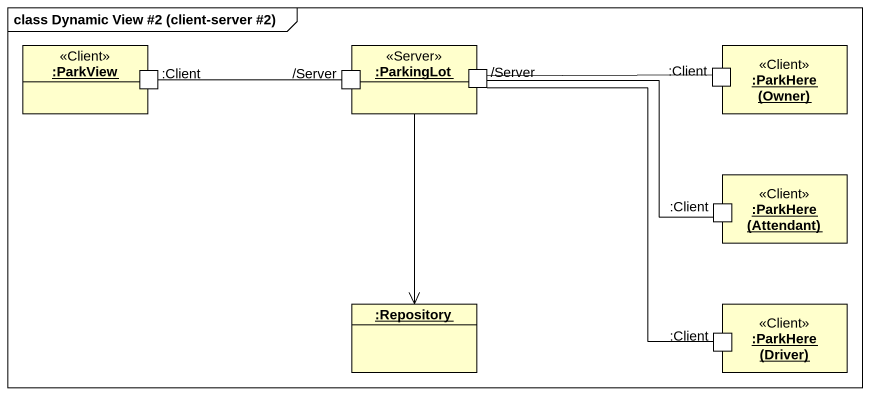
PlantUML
@startuml
mainframe class Dynamic View #2 (client-server #2)
allowmixing
hide circle
hide empty members
rectangle ":ParkView" as ParkView <<Client>> {
  port ":Client" as Client
}
rectangle ":ParkingLot" as ParkingLot <<Server>> {
  port "/Server" as Server
  port "/Server" as Server_2
}
rectangle ":ParkHere (Owner)" as ParkHere_Owner <<Client>> {
  port ":Client" as Client_2
}
rectangle ":ParkHere (Attendant)" as ParkHere_Attendant <<Client>> {
  port ":Client" as Client_3
}
object ":Repository" as Repository
rectangle ":ParkHere (Driver)" as ParkHere_Driver <<Client>> {
  port ":Client" as Client_4
}
ParkingLot --> Repository
Client -right- Server
Server_2 -right- Client_2
Server_2 -right- Client_3
Server_2 -- Client_4
@enduml
